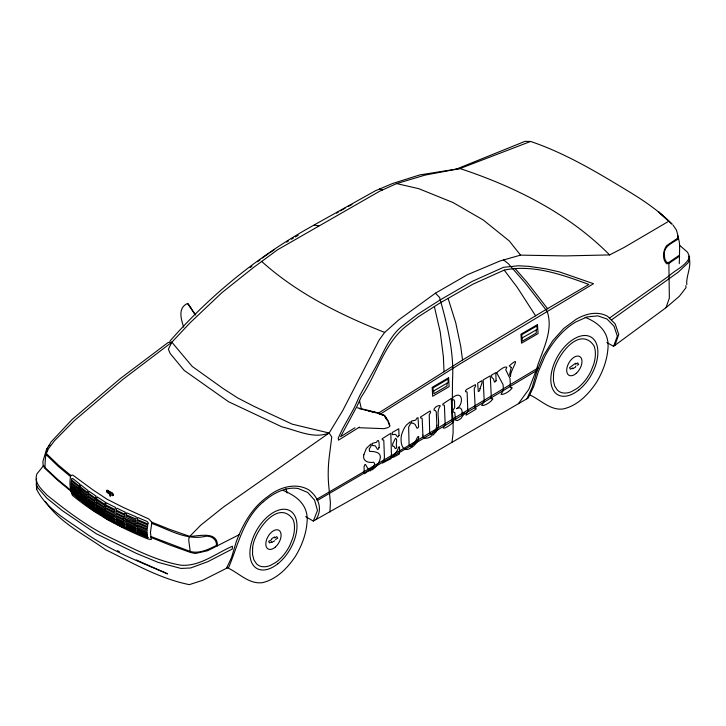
<?xml version="1.0" encoding="UTF-8"?>
<svg xmlns="http://www.w3.org/2000/svg" width="726" height="726" viewBox="0 0 726 726"><rect width="100%" height="100%" fill="white"/><g stroke="black" fill="none" stroke-linecap="round" stroke-linejoin="round"><path stroke-width="1.09" d="M679.3 263.638L679.482 256.16L668.873 263.411L669.354 298.114L665.978 307.706L613.543 346.347L606.863 342.49M36.391 483.498L36.59 489.197L36.409 478.969L36.59 489.197C46.528 509.362 67.79 520.279 85.223 533.002C110.524 550.499 139.465 561.879 167.633 573.876L136.306 559.973M688.448 256.205C692.595 265.308 685.925 275.363 686.769 284.637M444.031 371.866L443.377 356.72L440.228 332.054L434.366 306.563M452.017 442.107L453.088 433.086L453.133 419.873L452.198 411.687L452.507 380.524C454.249 352.264 447.18 324.368 439.557 297.397L435.4 293.195L398.864 319.803L384.68 332.426L379.172 339.959L342.69 410.671L329.132 433.014L223.472 507.047L200.748 525.179L189.767 536.387L169.675 529.372L151.852 522.23L148.685 518.899L123.193 507.374L107.094 499.252L93.01 489.95L72.8 475.085L70.794 475.43L58.434 465.148L46.282 453.541L47.181 448.45L51.119 441.916L72.101 419.483L120.298 378.573L168.133 342.509L171.862 342.218L190.23 322.643L222.047 292.551L253.583 267.449L277.568 249.771L379.526 191.301L396.632 183.587L425.073 175.102L460.003 168.541L530.624 141.461C565.981 153.413 598.215 172.96 629.986 192.236C645.096 201.465 659.571 211.475 672.031 224.107L658.464 211.829L668.791 221.23L624.124 247.457L609.613 254.917L565.037 255.915L520.542 255.125L500.141 260.933L467.335 274.755L435.4 293.195M689.655 258.973L688.112 262.785L678.229 272.168L611.401 319.994M189.141 537.322L188.706 539.972L190.212 551.442C199.16 554.02 208.543 549.391 216.439 545.408C217.02 539.536 211.248 535.679 205.866 536.224C186.8 540.97 169.031 529.553 151.571 523.382M70.794 475.43C69.351 481.819 69.732 489.36 72.391 495.332C95.061 514.053 120.879 528.074 148.077 539.028L151.28 539.536L150.464 532.421L151.852 522.23M47.589 447.688C45.475 453.786 45.094 460.965 44.967 467.58L57.98 479.704L70.812 490.277M315.837 519.68C323.279 508.98 318.287 497.174 309.004 490.005C295.627 482.055 279.002 487.355 267.785 496.575C252.312 507.329 242.747 524.408 236.268 541.723L231.585 557.377L226.585 568.249M107.466 491.72L107.648 491.193L107.584 492.282M46.618 449.058L42.916 461.473L43.079 464.731L44.967 467.58M613.543 346.347L617.354 336.12L613.96 326.11L607.009 319.032L597.816 315.855L587.171 316.89L575.745 321.981A61.719 37.053 -62.5 0 0 544.818 356.539L538.293 371.757L533.683 386.541L528.219 398.02L418.466 461.818L313.296 521.068L305.673 516.667M614.886 345.385L618.743 334.514L615.203 323.941L607.68 316.382C597.562 310.674 585.628 313.732 576.163 319.268L563.603 328.551L552.631 340.884L543.52 355.558L536.832 371.431L532.167 387.421L526.858 398.81M313.296 521.068L317.498 510.487L314.549 500.096L307.67 492.419L298.232 488.544A58.461 36.527 -61.2 0 0 263.502 501.72M46.282 453.541L48.479 448.732L54.495 440.746L74.125 420.817L122.939 379.353L171.862 342.218L192.19 366.403L223.381 388.719L237.638 397.912L253.565 406.143L292.215 424.156L329.132 433.014L331.773 436.988L329.141 457.698A135.971 83.998 -60.9 0 0 328.742 485.712L330.421 502.909L329.913 511.984M171.862 342.218L168.368 349.215L170.156 353.489L184.186 370.414L228.518 401.714L282.033 426.906C297.397 430.454 313.323 439.23 329.132 433.014M518.364 403.72L528.837 389.345L535.942 370.995L536.941 370.115L536.65 368.817C542.168 350.331 553.829 330.974 547.177 311.381L525.197 282.94L508.354 263.72L503.635 259.944M314.322 225.096L318.868 225.913M43.288 465.965L36.935 473.86C33.578 482.79 41.536 489.115 46.863 494.996C67.355 511.476 88.663 527.548 112.584 538.701C134.609 549.292 156.752 561.035 181.064 565.218C199.995 566.607 215.931 553.312 232.447 546.233L232.32 549.028L207.817 561.679L190.584 567.986L181.001 568.44L158.05 562.341L136.434 553.412L96.313 533.755L62.273 510.596L46.809 498.118L37.788 487.736L36.3 484.895M169.82 341.238C210.785 294.384 260.035 254.753 314.576 224.761M263.474 501.648C243.509 518.373 238.3 544.309 228.826 567.124L202.59 580.355L189.332 584.63C159.439 578.658 132.794 562.931 105.66 549.754C84.897 534.744 59.995 523.092 45.257 501.448M388.846 427.133L390.007 425.908L388.256 421.007L384.58 415.399L375.968 412.295L357.428 407.767M665.978 307.706L679.336 296.308L686.025 287.623L685.771 285.672M250.207 267.549L251.949 266.133M48.424 446.191L49.949 444.965M257.512 261.75L259.972 259.89M262.44 258.02L264.899 256.16M461.863 413.602C462.898 410.163 460.738 405.843 456.672 408.684C463.959 404.727 463.088 389.063 452.57 397.685L452.652 399.772L454.086 399.872L454.54 401.414L454.657 407.767L453.051 410.036L453.133 412.05L454.785 412.477L455.483 420.018L457.28 420.635L460.928 418.575L464.513 413.112L463.551 412.758L462.208 414.637L462.081 413.448L538.374 367.783M609.522 318.033L668.936 276.007C675.407 269.809 686.233 265.807 689.655 256.94L687.604 252.294L679.518 245.197M536.178 329.976L537.158 329.295L536.813 325.965L521.767 334.713L522.293 341.156L536.305 333.007L536.178 329.976L522.112 337.971M265.435 255.779L268.91 253.392M270.653 252.194L274.138 249.808M678.638 238.7C672.721 242.929 662.965 246.196 664.49 255.298C664.435 257.966 664.989 260.952 667.294 262.621L669.045 262.295L679.509 255.144C679.445 248.945 680.453 242.039 677.567 236.304M354.932 427.75L340.594 436.707L356.902 406.46L361.276 396.904C376.676 374.38 383.573 345.004 404.926 327.127L418.548 316.663L439.294 303.404L473.053 284.102L504.216 270.099C533.047 264.173 562.051 274.619 588.859 284.474L543.91 310.764L462.535 360.023L378.21 413.275M359.47 427.088L338.516 440.174L338.243 438.105L342.463 429.021L354.143 408.03L359.806 395.534L373.763 370.405C383.01 354.805 388.61 335.82 403.965 324.758L417.559 314.358L440.219 299.883L472.118 281.425L503.545 267.304L518.473 265.78L528.8 266.342L545.789 268.829L559.51 271.923L593.514 283.694L459.712 364.098L380.415 414.02M286.607 242.139L288.503 240.978M446.926 383.237L448.214 382.448L447.987 379.081L433.023 387.875L433.24 391.241L446.926 383.237L447.053 385.978L433.849 393.755L433.712 391.015M462.081 413.448L409.655 444.956C407.794 446.681 412.931 445.337 410.598 448.114C400.661 454.34 399.572 438.132 402.44 432.315A14.093 8.567 -61.8 0 1 406.469 425.019L410.254 421.761L410.335 424.038L408.647 427.006L409.083 445.283M537.385 370.133L423.349 438.513L317.307 500.504L316.917 499.152L409.655 444.956M291.407 239.253L293.368 238.11M295.328 236.975L298.259 235.26M336.456 213.154L338.398 212.037M340.331 210.921L345.168 208.135M110.915 494.206L109.063 493.462L109.989 493.671L109.989 495.54M275.517 539.454L277.74 538.175L276.769 536.641L274.637 537.902L274.637 536.95L271.669 538.665L271.669 539.618L268.656 541.36L269.491 542.93L271.669 541.678L271.669 542.531L274.773 540.743M577.152 365.305L578.64 364.452L577.669 362.918L575.537 364.189L575.537 363.227L569.556 367.637L570.382 369.216L572.569 367.955L572.569 368.808L575.664 367.02L575.664 366.167M315.374 224.289L375.369 190.793L392.566 183.506L419.828 174.912L460.003 168.541C514.97 186.727 568.476 213.462 609.613 254.917M239.299 534.635L207.69 550.698L195.339 553.493L190.448 552.441L169.33 544.845L151.026 537.431M348.099 206.565L352.01 204.46M388.029 427.587L384.045 428.667L359.261 427.723M454.975 169.666L524.962 141.37L530.624 141.461M668.873 263.411L666.767 263.801C661.867 259.318 663.047 250.534 666.649 245.642L678.501 237.638L677.585 235.696M189.767 536.387C199.069 536.205 217.945 530.67 217.41 545.97M112.494 495.114L113.111 495.205L112.267 493.444L107.203 490.522L107.221 491.874L109.063 492.972M368.717 411.07L376.422 412.822M396.632 183.587L418.702 188.651L453.033 202.545L483.217 219.978L509.253 240.932L520.542 255.125M359.225 408.593L376.177 412.74M377.493 413.148L384.335 415.535L387.738 420.69M377.266 413.085L384.172 415.581L387.022 419.927M379.698 188.96L382.457 189.976M190.212 551.442L150.917 536.514M384.68 332.426C340.567 314.893 297.052 293.386 261.56 261.342M121.895 526.84L125.534 528.365L125.09 527.394L116.441 523.337L116.886 524.317L121.886 526.831M117.394 550.635L119.409 551.651M585.065 317.298C599.386 322.979 609.686 332.871 607.898 349.17C606.872 361.022 602.553 372.256 596.454 382.402C588.514 394.263 577.787 405.471 563.449 408.92C550.39 410.889 540.589 399.672 529.508 394.799M283.194 490.458C297.76 496.412 308.922 505.995 306.998 522.892C305.982 534.744 301.653 545.97 295.555 556.116C287.623 567.986 276.887 579.194 262.558 582.642C248.728 584.584 238.464 572.415 226.657 567.387M91.712 509.416L96.086 512.302L95.66 511.376L88.599 506.331L91.712 509.416M188.17 304.185L190.802 307.47M188.134 304.012L194.523 313.886M70.93 491.193L58.089 480.621L44.939 468.424L43.115 465.611M70.513 476.583L58.153 466.292L46.364 454.893M514.952 268.411L526.858 281.997L547.722 308.904M504.216 270.099L517.311 287.46L535.597 315.819M672.893 224.897L676.432 230.06L678.465 237.366M195.757 315.066L187.617 303.441C177.534 307.715 181.083 319.331 183.723 327.19M105.37 518.437L104.916 517.457L96.785 512.084L97.23 513.064M388.056 421.579L389.327 425.137M285.853 488.743L287.251 493.027M448.142 298.504L455.783 322.961L460.765 346.547L462.535 360.023M359.524 400.797L361.357 408.838M110.225 493.834L110.225 496.638M422.895 435.055C422.16 439.992 429.057 438.332 431.226 436.262L431.38 433.939L430.5 434.094L429.692 432.723L429.238 414.891L430.627 412.232L430.11 410.952L420.526 417.033L420.653 418.049L421.969 418.158L422.205 419.011L422.895 435.055M252.63 548.039L252.539 554.437L253.864 559.828L256.523 563.839A29.766 17.188 -60 0 0 270.335 565.454L275.835 562.396A29.766 17.188 -60 0 0 289.919 545.244L292.75 538.166A29.766 17.188 -60 0 0 293.041 519.408C277.985 497.954 253.383 532.394 252.63 548.039M553.53 374.317L553.43 380.723L554.755 386.114L557.423 390.125A29.766 17.188 -60 0 0 571.235 391.731L576.725 388.673A29.766 17.188 -60 0 0 590.819 371.521L593.65 364.452A29.766 17.188 -60 0 0 593.932 345.685C578.876 324.232 554.283 358.671 553.53 374.317M71.202 488.925L71.375 490.014L78.88 495.931L78.735 494.851L71.202 488.925M436.88 425.236L435.909 429.81L432.832 433.077L432.678 435.409L436.099 431.843L437.896 428.013C440.355 420.853 435.428 412.25 440.337 405.834C438.822 404.527 433.422 407.74 433.957 410.181L435.373 410.508L436.272 411.814L436.88 425.236M364.098 472.127C362.918 477.082 367.982 469.25 370.46 470.847L370.605 468.833L369.607 469.141L367.674 468.315L365.514 464.44L364.951 464.513L364.098 466.31L364.098 472.127M391.441 455.819L391.196 458.587L382.502 463.061L382.602 461.99L384.099 460.547L384.417 456.854L383.809 440.764L383.573 439.911L382.257 439.793L382.13 438.785L390.833 433.277L391.441 455.819M399.581 450.955L399.345 454.031C383.863 462.852 398.574 452.652 398.329 447.316L399.491 446.753L399.581 450.955M445.183 424.465C438.531 433.014 451.626 424.61 453.705 421.679L452.035 421.107L453.133 419.873L452.316 420.345L451.944 419.592L451.318 398.42L442.778 404.01L442.896 405.017L444.194 405.126L444.421 405.97L445.183 424.465M125.553 518.854L125.525 519.934L135.408 524.027L135.435 522.557L125.553 518.854M135.381 525.161L135.39 526.532L125.607 522.384L125.571 521.041L135.381 525.161M136.76 523.101L136.724 524.58L147.333 528.973L147.487 527.548L136.76 523.101M78.717 492.237L78.707 493.607L71.212 487.609L71.175 486.166L78.717 492.237M87.801 497.364L87.782 498.354L94.779 503.318L94.879 501.811L87.873 496.856L87.801 497.364M124.191 518.373L124.173 519.371L115.588 515.324L115.679 513.827L124.264 517.865L124.191 518.373M136.715 525.715L136.697 527.085L147.079 531.414L147.224 530.071L136.715 525.715M78.807 489.642L78.762 491.112L71.148 484.986L71.112 483.452L78.807 489.642M79.669 492.999L79.669 494.361L86.857 500.005L86.821 498.671L79.669 492.999M79.751 490.404L79.706 491.874L86.802 497.573L86.893 496.085L79.751 490.404M147.659 524.971L147.596 526.568L136.869 522.048L137.078 520.515L147.659 524.971M147.006 532.693L147.151 533.764L136.896 529.426L136.742 528.346L147.006 532.693M415.562 441.408L412.059 445.201L411.914 447.37C415.199 444.884 418.929 440.709 418.73 436.462L417.514 437.061L415.562 441.408M363.853 454.73C362.029 461.191 368.708 463.261 373.754 462.208C376.957 465.194 370.977 467.235 371.685 470.158C375.56 467.562 378.863 463.959 379.997 459.358C382.148 452.116 374.507 451.39 369.588 451.39L369.189 449.004L371.04 446.181L370.959 444.022L366.349 448.378L363.853 454.73M467.744 409.047L468.079 410.998L466.01 413.956L466.083 415.163L476.084 409.137L476.065 408.184L475.004 408.221L474.704 407.504L475.158 406.796L474.223 388.591L475.621 385.933L475.421 384.653L466.573 389.508L465.475 390.715L465.593 391.722L466.909 391.84L467.136 392.684L467.744 409.047M418.575 426.262L418.321 427.523L417.042 428.295L415.081 424.392L412.958 423.104L411.615 423.34L411.524 421.053L415.735 420.073L416.887 418.112L418.013 417.668L418.575 426.262M511.276 367.438L509.616 374.498L510.596 376.449C509.534 370.932 523.11 353.562 509.271 365.904L511.276 367.438M396.605 446.581L396.251 448.296L395.289 448.659L394.055 446.408L392.712 446.236L392.621 444.049L395.452 438.286C398.084 438.649 395.425 444.829 396.605 446.581M480.04 388.492L479.614 390.788L478.271 391.532L477.69 383.092L481.882 380.669L481.973 382.947L480.04 388.492M496.648 372.701L503.027 384.535L503.49 389.971L501.031 394.39C503.726 395.08 510.178 391.06 512.093 388.038L511.939 387.512L510.432 387.62L510.042 378.591L505.75 369.788L506.875 367.202C504.352 365.795 498.934 370.832 496.648 372.701M135.717 520.315L135.562 521.495L125.761 517.348L126.006 515.796L135.717 520.315M79.134 487.155L78.925 488.589L71.094 482.4L71.42 480.957L79.152 487.064M80.06 488.171L79.887 489.351L87.075 495.005L87.32 493.462L80.06 488.171M124.663 515.233L124.427 516.776L120.861 515.26L115.851 512.737L116.096 511.195L124.663 515.233M124.954 513.327L124.818 514.226L116.26 510.187L116.868 508.146L125.308 512.22L124.954 513.327M126.297 513.89L126.161 514.798L135.925 518.954L136.316 516.939L126.605 512.801L126.297 513.89M137.386 518.536L137.232 519.507L148.122 524.054L148.304 523.038L147.169 521.486L137.622 517.484L137.386 518.536M71.547 479.078L71.629 480.022L79.316 486.066L79.724 484.051L72.7 478.488L71.547 479.078M95.297 499.189L95.052 500.731L88.055 495.776L88.3 494.243L95.297 499.189M96.023 502.573L95.932 504.071L104.054 509.452L104.154 507.955L96.023 502.573M96.413 500.123L96.195 501.485L104.326 506.866L104.571 505.314L96.413 500.123M104.952 509.053L104.952 509.97L114.272 514.661L114.372 513.164L105.052 508.463L104.952 509.053M114.753 510.714L114.545 512.075L105.225 507.383L105.47 505.831L114.753 510.714M95.596 497.31L95.451 498.181L88.463 493.235L88.971 491.239L96.068 496.13L95.596 497.31M96.739 498.063L96.603 498.934L104.735 504.316L105.352 502.265L97.211 496.893L96.739 498.063M105.769 503.962L105.633 504.833L114.944 509.525L115.552 507.483L106.241 502.782L105.769 503.962M80.432 485.857L80.277 486.819L87.474 492.464L87.946 490.486L80.686 484.814L80.432 485.857M399.019 435.455L397.73 437.152L395.47 434.302L392.349 434.674L392.267 432.469L398.765 428.785L399.019 435.455M483.707 402.14L481.692 405.498C484.324 406.215 490.821 402.14 492.754 399.146L492.6 398.619L491.103 398.728L490.867 397.866L491.311 397.204L490.268 375.823L483.18 379.916L484.233 401.414L483.707 402.14M379.026 447.552L378.5 449.031L377.52 449.43L375.306 445.828L372.311 445.465L372.229 443.386L376.504 442.297C379.072 436.807 379.471 444.993 379.026 447.552M496.067 380.333L495.84 381.368L494.497 382.175L493.517 379.026L491.674 377.339L491.593 375.061L495.785 372.638L496.067 380.333M107.049 490.241L106.695 491.901L107.23 492.645L112.476 495.677L113.338 495.404L112.757 493.199L107.049 490.241M448.623 377.72L432.179 387.385L432.669 396.287L449.113 386.631L448.623 377.72M537.467 324.613L520.932 334.223L521.531 343.189L538.075 333.588L537.467 324.613M148.013 537.775L137.958 533.565L137.559 532.648L147.75 536.941L148.013 537.775M136.651 533.02L126.869 528.927L126.433 527.965L136.243 532.094L136.651 533.02M135.762 529.989L125.988 525.851L126.161 526.958L135.953 531.096L135.762 529.989M147.314 534.862L137.078 530.543L137.268 531.65L147.487 535.96L147.314 534.862M124.219 520.469L115.615 516.422L115.661 517.765L120.67 520.288L124.255 521.812L124.219 520.469M124.309 523.065L115.697 519.017L115.833 520.106L124.455 524.163L124.309 523.065M135.435 527.784L125.652 523.637L125.798 524.726L135.581 528.873L135.435 527.784M124.636 525.279L115.997 521.214L116.169 522.33L124.808 526.386L124.636 525.279M114.309 515.759L104.989 511.068L105.025 512.411L114.345 517.103L114.309 515.759M114.381 518.355L105.061 513.663L105.197 514.752L114.517 519.444L114.381 518.355M114.69 520.551L105.37 515.859L105.542 516.976L114.853 521.667L114.69 520.551M115.125 522.675L105.814 517.974L106.259 518.954L115.57 523.655L115.125 522.675M94.816 504.407L87.81 499.443L87.846 500.786L94.852 505.75L94.816 504.407M104.09 510.55L95.959 505.169L95.995 506.512L104.127 511.894L104.09 510.55M94.888 507.002L87.873 502.029L88 503.118L95.024 508.091L94.888 507.002M104.163 513.146L96.032 507.764L96.168 508.853L104.299 514.235L104.163 513.146M95.197 509.207L88.164 504.216L88.327 505.332L95.369 510.314L95.197 509.207M104.471 515.342L96.34 509.961L96.513 511.077L104.644 516.458L104.471 515.342M86.884 501.258L79.697 495.613L79.833 496.684L87.02 502.338L86.884 501.258M87.165 503.436L80.005 497.791L80.187 498.889L87.338 504.552L87.165 503.436M79.043 497.038L71.565 491.121L71.756 492.237L79.225 498.136L79.043 497.038M87.619 505.559L80.459 499.887L88.046 506.512L87.619 505.559M79.506 499.134L72.074 493.244L79.896 500.042L79.506 499.134M275.426 546.996A10.808 6.244 -60 0 0 278.857 530.252A10.808 6.244 -60 0 0 266.07 541.596A10.808 6.244 -60 0 0 275.426 546.996M277.849 563.784A33.287 19.221 -60 0 0 291.28 511.576A33.287 19.221 -60 0 0 251.223 543.493A33.287 19.221 -60 0 0 277.849 563.784M576.326 373.282A10.808 6.244 -60 0 0 579.747 356.539A10.808 6.244 -60 0 0 566.961 367.873A10.808 6.244 -60 0 0 576.326 373.282M578.74 390.062A33.287 19.221 -60 0 0 592.18 337.853A33.287 19.221 -60 0 0 552.123 369.77A33.287 19.221 -60 0 0 578.74 390.062"/></g></svg>
